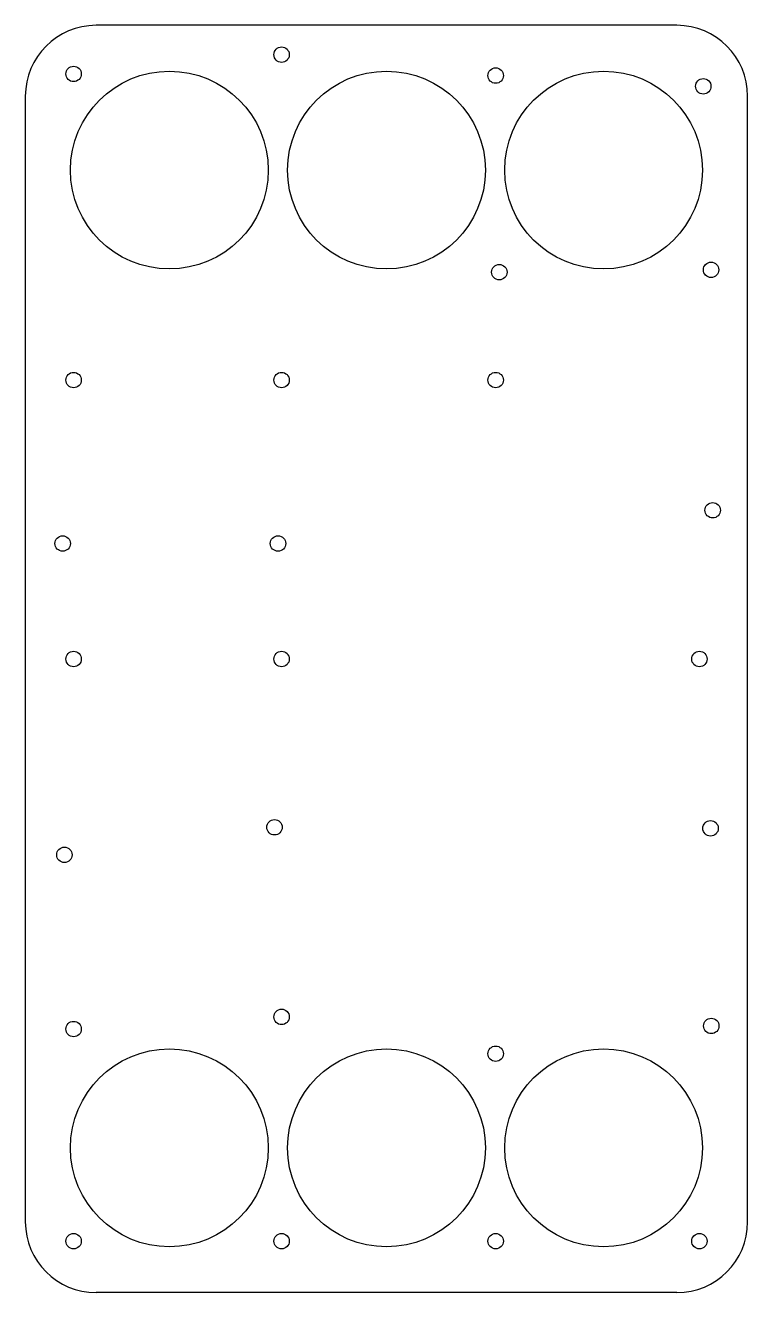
# Model space of a CAD drawing. Extents: x -18 to 132, y 42 to 305.
import ezdxf

# ---------------------------------------------------------------- set-up
doc = ezdxf.new("R2010")
doc.units = 0
doc.header["$MEASUREMENT"] = 0
doc.layers.add('VISIBLE', color=7, linetype='CONTINUOUS')

msp = doc.modelspace()

# ---------------------------------------------------------------- linework, layer by layer
at = {"layer": 'VISIBLE'}
for p, q in [((116.92, 304.65), (-3.44, 304.65)), ((-18.11, 56.68), (-18.11, 289.97)), ((131.6, 56.68), (131.6, 289.97)), ((116.92, 42), (-3.44, 42))]:
    msp.add_line(p, q, dxfattribs=at)
for centre, radius in [((35, 298.57), 1.6), ((-8.11, 294.58), 1.6), ((11.74, 274.65), 20.5), ((56.74, 274.65), 20.5), ((79.37, 294.24), 1.6), ((101.74, 274.65), 20.5), ((122.4, 292.01), 1.6), ((80.12, 253.49), 1.6), ((124.02, 253.97), 1.6), ((-8.11, 231.13), 1.6), ((35, 231.13), 1.6), ((79.37, 231.13), 1.6), ((124.35, 204.15), 1.6), ((-10.38, 197.25), 1.6), ((34.26, 197.25), 1.6), ((-8.11, 173.32), 1.6), ((35, 173.32), 1.6), ((121.6, 173.32), 1.6), ((33.53, 138.45), 1.6), ((123.91, 138.23), 1.6), ((-10.02, 132.73), 1.6), ((35, 99.15), 1.6), ((-8.11, 96.63), 1.6), ((124.06, 97.28), 1.6), ((11.74, 72), 20.5), ((56.74, 72), 20.5), ((79.37, 91.51), 1.6), ((101.74, 72), 20.5), ((-8.11, 52.67), 1.6), ((35, 52.67), 1.6), ((79.37, 52.67), 1.6), ((121.6, 52.67), 1.6)]:
    msp.add_circle(centre, radius, dxfattribs=at)
for centre, start, end in [((-3.44, 289.97), 90, 180), ((116.92, 289.97), 0, 90), ((-3.44, 56.68), 180, 270), ((116.92, 56.68), 270, 0)]:
    msp.add_arc(centre, 14.68, start, end, dxfattribs=at)

doc.saveas('drawing.dxf')
